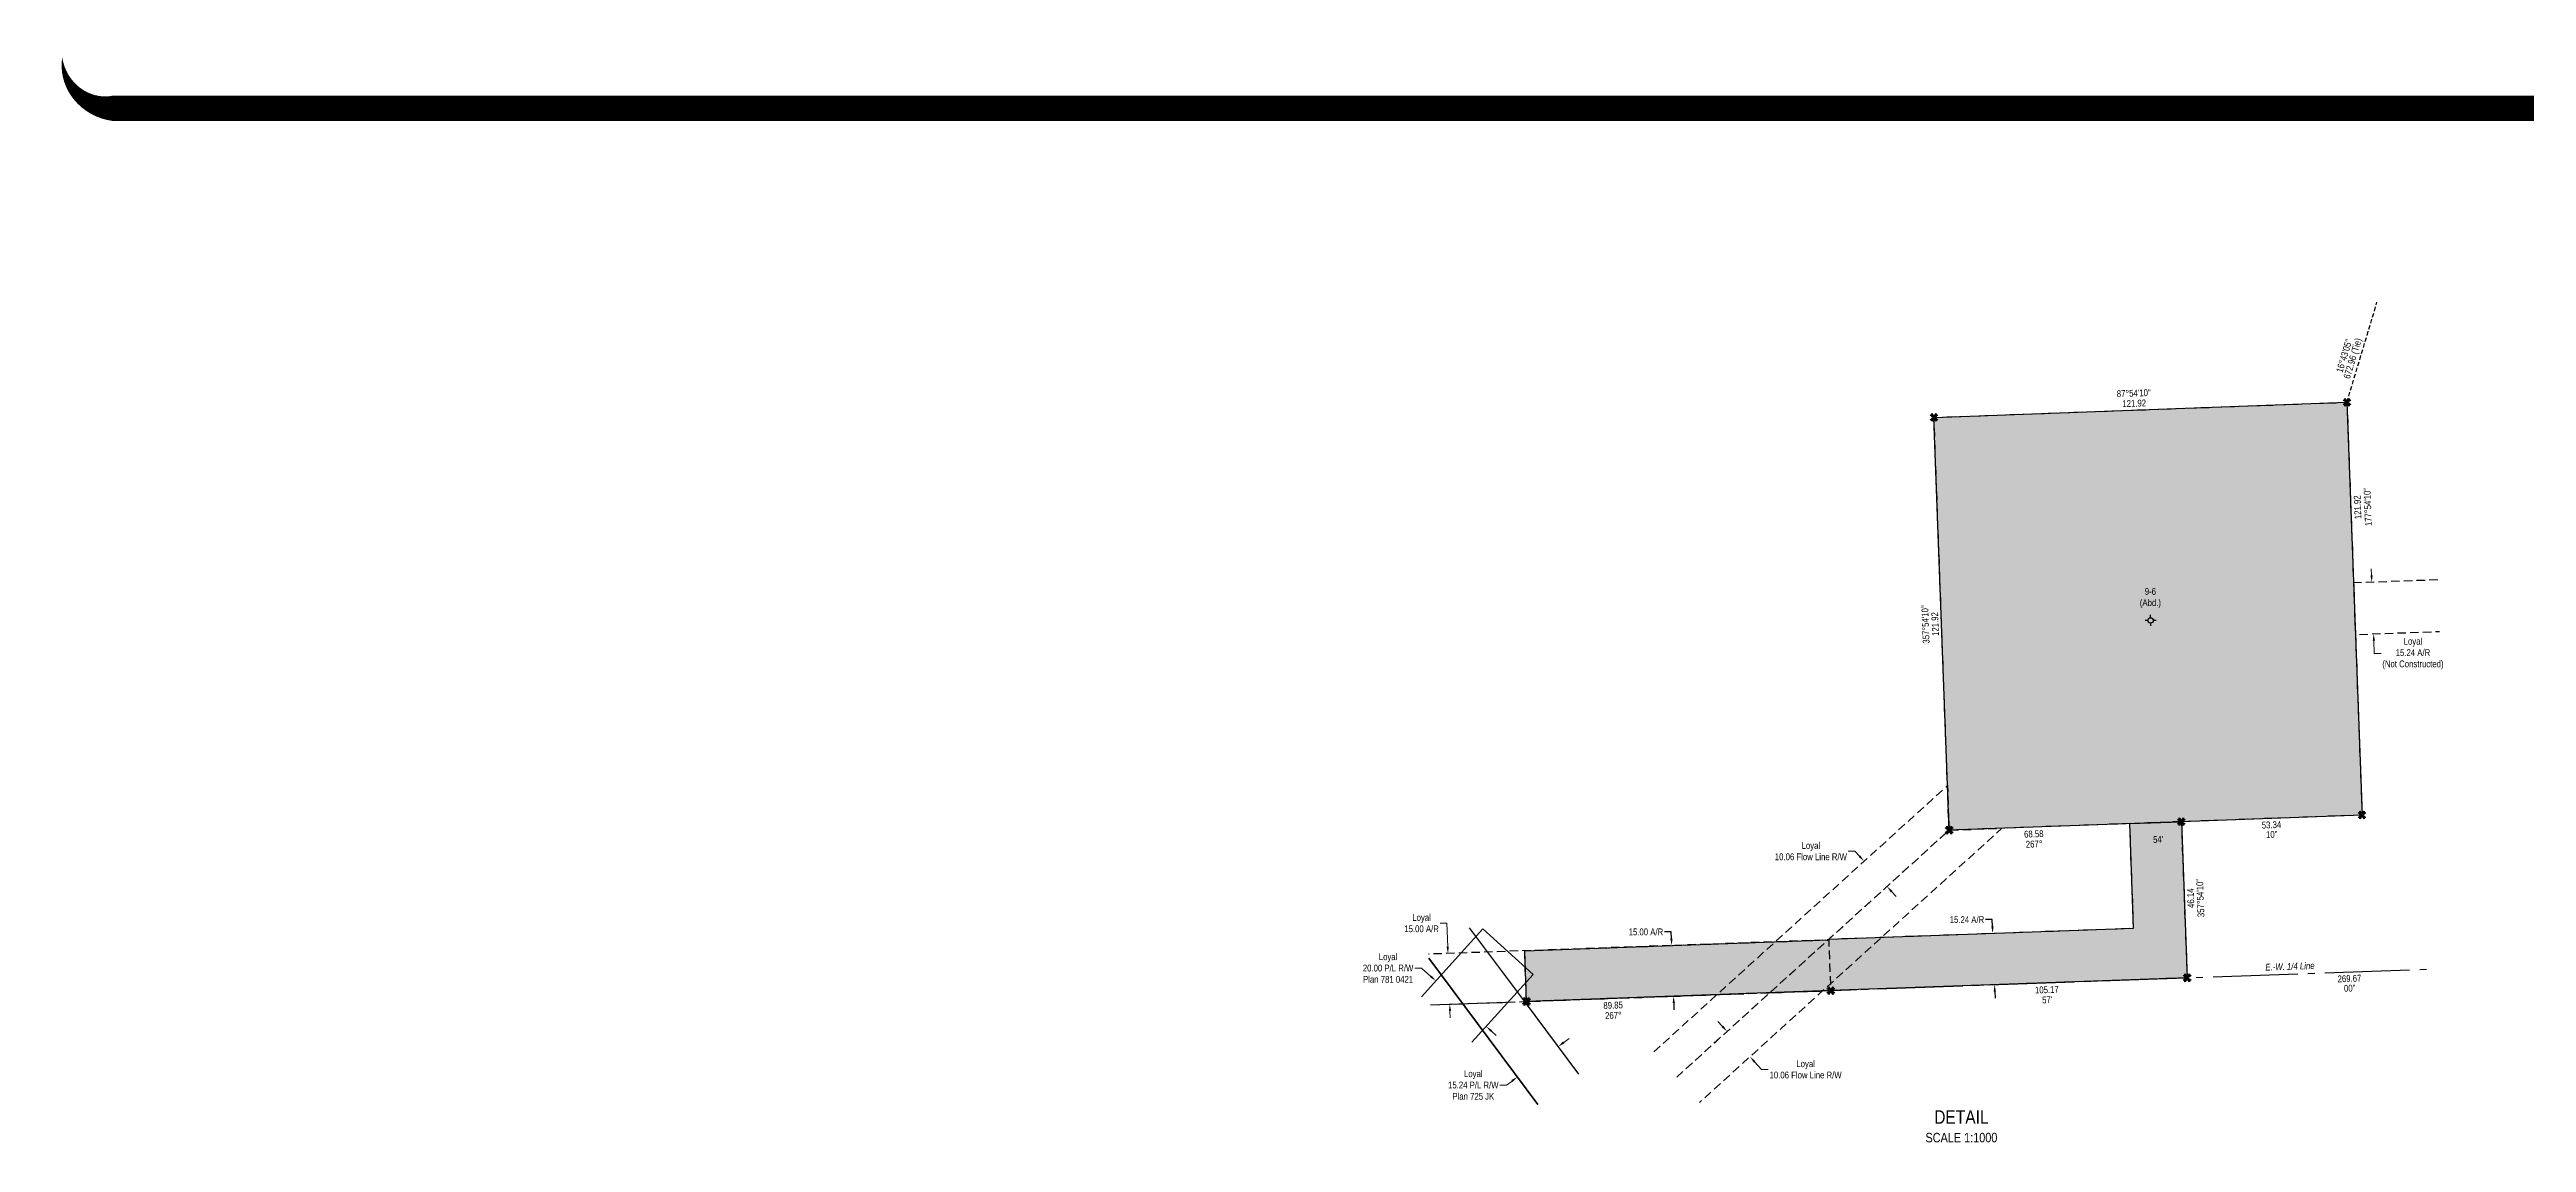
# Model space of a CAD drawing. Extents: x 674601 to 682497, y 5732269 to 5737073.
# Drawn here: x 674601 to 678254, y 5732269 to 5733882 of the extents above; entities that cross this region are included whole.
import ezdxf
from ezdxf.enums import TextEntityAlignment as Align

# ---------------------------------------------------------------- set-up
doc = ezdxf.new("R2010")
doc.units = 0
doc.header["$LTSCALE"] = 5
doc.header["$PDSIZE"] = 0.5
for name, pattern in [('foc-ACCESSROAD', [3.75, 2.5, -1.25]), ('foc-FLOWLINE', [3.75, 2.5, -1.25]), ('foc-QUARTERLINE', [33, 25, -3, 2, -3]), ('foc-TIELINE', [1.875, 1.25, -0.625])]:
    doc.linetypes.add(name, pattern=pattern)
doc.layers.get('Defpoints').update_dxf_attribs({"color": 9})
for name, color, linetype in [('C-AR', 13, 'foc-ACCESSROAD'), ('C-FLOWLINE', 13, 'foc-FLOWLINE'), ('C-RW', 13, 'Continuous'), ('C-WS', 13, 'foc-ACCESSROAD'), ('DETAIL-T', 7, 'Continuous'), ('F-WS-S', 8, 'Continuous'), ('L-BD', 7, 'Continuous'), ('L-BD1', 253, 'Continuous'), ('L-MON', 1, 'Continuous'), ('L-SECQ', 8, 'foc-QUARTERLINE'), ('L-TIE', 7, 'foc-TIELINE'), ('P-PROPOSED', 10, 'Continuous'), ('P-PROPOSED-H', 21, 'Continuous'), ('P-TXT', 4, 'Continuous')]:
    doc.layers.add(name, color=color, linetype=linetype)
for name, color, linetype, lineweight in [('C-AR-T', 13, 'Continuous', 9), ('C-RW-T', 13, 'Continuous', 9), ('C-WS-T', 13, 'Continuous', 9)]:
    doc.layers.add(name, color=color, linetype=linetype, lineweight=lineweight)
doc.layers.add('DISCLAIMER', color=7, linetype='Continuous', plot=False)
doc.styles.add('80CG', font='ARIALN.TTF', dxfattribs={"height": 10})
doc.styles.add('80L', font='ARIALN.TTF', dxfattribs={"height": 10})
doc.dimstyles.new('Compass 5 000', dxfattribs={"dimscale": 5, "dimtxt": 9, "dimasz": 2, "dimexe": 0.2, "dimexo": 0.0625, "dimgap": 0.5, "dimtad": 0, "dimtih": 1, "dimtoh": 1, "dimzin": 0, "dimdsep": 46, "dimtxsty": '80CG', "dimcen": 0.1, "dimse1": 1, "dimse2": 1, "dimclrd": 256, "dimclrt": 256, "dimaunit": 1, "dimadec": 4, "dimazin": 0, "dimtfac": 0.06, "dimtofl": 0, "dimtmove": 0, "dimatfit": 1, "dimfxl": 0.2, "dimtolj": 1, "dimtzin": 0, "dimlwd": -1, "dimarcsym": 0})

# ---------------------------------------------------------------- blocks, each defined once
blk = doc.blocks.new('GABD')
for p, q in [((-0.81, 0), (-1.62, 0)), ((0, 0.81), (0, 1.62)), ((1.62, 0), (0.81, 0)), ((0, -0.81), (0, -1.62))]:
    blk.add_line(p, q)
blk.add_circle((0, 0), 0.8)
blk = doc.blocks.new('TEMP')
h = blk.add_hatch(color=255)
h.dxf.hatch_style = 1
h.paths.add_polyline_path([(0, 0.25), (-0.67, 1.15), (-0.67, 0.67), (-1.15, 0.67), (-0.25, 0), (-1.15, -0.67), (-0.67, -0.67), (-0.67, -1.15), (0, -0.25), (0.67, -1.15), (0.67, -0.67), (1.15, -0.67), (0.25, 0), (1.15, 0.67), (0.67, 0.67), (0.67, 1.15)])
h.paths.add_polyline_path([(0.57, 0.85), (0.57, 0.57), (0.85, 0.57), (0.08, 0), (0.85, -0.57), (0.57, -0.57), (0.57, -0.85), (0, -0.08), (-0.57, -0.85), (-0.57, -0.57), (-0.85, -0.57), (-0.08, 0), (-0.85, 0.57), (-0.57, 0.57), (-0.57, 0.85), (0, 0.08)], flags=16)
h = blk.add_hatch(color=1)
h.dxf.hatch_style = 1
h.paths.add_polyline_path([(0, 0.08), (-0.57, 0.85), (-0.57, 0.57), (-0.85, 0.57), (-0.08, 0), (-0.85, -0.57), (-0.57, -0.57), (-0.57, -0.85), (0, -0.08), (0.57, -0.85), (0.57, -0.57), (0.85, -0.57), (0.08, 0), (0.85, 0.57), (0.57, 0.57), (0.57, 0.85)])
at = {"color": 1}
for p, q in [((-0.08, 0), (0.08, 0)), ((0, 0.08), (0, -0.08))]:
    blk.add_line(p, q, dxfattribs=at)
at = {"color": 255, "flags": 128}
blk.add_lwpolyline([(-0.25, 0), (-1.15, 0.67), (-0.67, 0.67), (-0.67, 1.15), (0, 0.25), (0.67, 1.15), (0.67, 0.67), (1.15, 0.67), (0.25, 0), (1.15, -0.67), (0.67, -0.67), (0.67, -1.15), (0, -0.25), (-0.67, -1.15), (-0.67, -0.67), (-1.15, -0.67)], close=True, dxfattribs=at)
at = {"color": 1, "flags": 128}
blk.add_lwpolyline([(-0.08, 0), (-0.85, 0.57), (-0.57, 0.57), (-0.57, 0.85), (0, 0.08), (0.57, 0.85), (0.57, 0.57), (0.85, 0.57), (0.08, 0), (0.85, -0.57), (0.57, -0.57), (0.57, -0.85), (0, -0.08), (-0.57, -0.85), (-0.57, -0.57), (-0.85, -0.57)], close=True, dxfattribs=at)
blk = doc.blocks.new('*D38')
at = {"layer": 'Defpoints', "color": 0, "linetype": 'Continuous', "transparency": 16777216}
for p in [(676993.2, 5732560.1), (676996.5, 5732560.2), (676999.2, 5732485.3)]:
    blk.add_point(p, dxfattribs=at)
at = {"layer": 'P-TXT', "transparency": 16777216}
for p, q in [((676992.5, 5732580.1), (676982.5, 5732580.1)), ((676992.8, 5732570.1), (676992.5, 5732580.1)), ((676996.2, 5732475.2), (676996.6, 5732465.2))]:
    blk.add_line(p, q, dxfattribs=at)
at = {"layer": 'P-TXT', "linetype": 'Continuous', "transparency": 16777216}
for points in [[(676994.5, 5732570.1), (676991.2, 5732570), (676993.2, 5732560.1)], [(676997.9, 5732475.2), (676994.6, 5732475.1), (676995.9, 5732485.2)]]:
    blk.add_solid(points, dxfattribs=at)
at = {"layer": 'P-TXT', "linetype": 'Continuous', "transparency": 16777216, "insert": (676955.2, 5732580.1), "char_height": 10, "attachment_point": 5, "style": '80CG'}
blk.add_mtext('\\A1;15.00 A/R', dxfattribs=at)
blk = doc.blocks.new('*D39')
at = {"layer": 'Defpoints', "color": 0, "linetype": 'Continuous', "transparency": 16777216}
for p in [(677417.5, 5732576.5), (677420.2, 5732500.3), (677469.4, 5732502.1)]:
    blk.add_point(p, dxfattribs=at)
at = {"layer": 'P-TXT', "transparency": 16777216}
for p, q in [((677466, 5732598.2), (677456, 5732598.2)), ((677466.3, 5732588.2), (677466, 5732598.2)), ((677469.8, 5732492.1), (677470.1, 5732482.1))]:
    blk.add_line(p, q, dxfattribs=at)
at = {"layer": 'P-TXT', "linetype": 'Continuous', "transparency": 16777216}
for points in [[(677468, 5732588.3), (677464.6, 5732588.2), (677466.7, 5732578.2)], [(677471.4, 5732492.2), (677468.1, 5732492), (677469.4, 5732502.1)]]:
    blk.add_solid(points, dxfattribs=at)
at = {"layer": 'P-TXT', "linetype": 'Continuous', "transparency": 16777216, "insert": (677428.7, 5732598.2), "char_height": 10, "attachment_point": 5, "style": '80CG'}
blk.add_mtext('\\A1;15.24 A/R', dxfattribs=at)
blk = doc.blocks.new('*D40')
at = {"layer": 'C-RW-T', "transparency": 16777216}
for p, q in [((677263.5, 5732699.2), (677253.5, 5732699.2)), ((677270.3, 5732691.8), (677263.5, 5732699.2)), ((677317.5, 5732639.7), (677324.2, 5732632.3))]:
    blk.add_line(p, q, dxfattribs=at)
at = {"layer": 'C-RW-T', "linetype": 'Continuous', "transparency": 16777216}
for points in [[(677271.5, 5732692.9), (677269, 5732690.7), (677277, 5732684.4)], [(677318.7, 5732640.9), (677316.3, 5732638.6), (677310.8, 5732647.1)]]:
    blk.add_solid(points, dxfattribs=at)
at = {"layer": 'Defpoints', "color": 0, "linetype": 'Continuous', "transparency": 16777216}
for p in [(677277, 5732684.4), (677280.8, 5732687.8), (677314.6, 5732650.6)]:
    blk.add_point(p, dxfattribs=at)
at = {"layer": 'C-RW-T', "linetype": 'Continuous', "transparency": 16777216, "insert": (677198.5, 5732699.2), "char_height": 10, "attachment_point": 5, "style": '80CG'}
blk.add_mtext('\\A1;Loyal\\P10.06 Flow Line R/W', dxfattribs=at)
blk = doc.blocks.new('*D41')
at = {"layer": 'C-AR-T', "transparency": 16777216}
for p, q in [((676661.6, 5732593), (676651.6, 5732593)), ((676662.8, 5732558.3), (676661.6, 5732593)), ((676666.2, 5732463.4), (676666.6, 5732453.4))]:
    blk.add_line(p, q, dxfattribs=at)
at = {"layer": 'C-AR-T', "linetype": 'Continuous', "transparency": 16777216}
for points in [[(676664.5, 5732558.3), (676661.2, 5732558.2), (676663.2, 5732548.3)], [(676667.9, 5732463.4), (676664.6, 5732463.3), (676665.9, 5732473.3)]]:
    blk.add_solid(points, dxfattribs=at)
at = {"layer": 'Defpoints', "color": 0, "linetype": 'Continuous', "transparency": 16777216}
for p in [(676663.2, 5732548.3), (676846.8, 5732554.9), (676849.4, 5732479.9)]:
    blk.add_point(p, dxfattribs=at)
at = {"layer": 'C-AR-T', "linetype": 'Continuous', "transparency": 16777216, "insert": (676624.3, 5732593), "char_height": 10, "width": 342.252, "attachment_point": 5, "style": '80CG'}
blk.add_mtext('\\A1;Loyal\\P15.00 A/R', dxfattribs=at)
blk = doc.blocks.new('*D42')
at = {"layer": 'C-AR-T', "transparency": 16777216}
for p, q in [((678025.4, 5733106.1), (678025.1, 5733116.1)), ((678028.8, 5733010), (678029.5, 5732990.8)), ((678029.5, 5732990.8), (678039.5, 5732990.8))]:
    blk.add_line(p, q, dxfattribs=at)
at = {"layer": 'C-AR-T', "linetype": 'Continuous', "transparency": 16777216}
for points in [[(678027.1, 5733106.1), (678023.8, 5733106), (678025.8, 5733096.1)], [(678030.5, 5733010), (678027.2, 5733009.9), (678028.5, 5733020)]]:
    blk.add_solid(points, dxfattribs=at)
at = {"layer": 'Defpoints', "color": 0, "linetype": 'Continuous', "transparency": 16777216}
for p in [(678025.8, 5733096.1), (678097.3, 5733098.6), (678100, 5733022.5)]:
    blk.add_point(p, dxfattribs=at)
at = {"layer": 'C-AR-T', "linetype": 'Continuous', "transparency": 16777216, "insert": (678086.5, 5732990.8), "char_height": 10, "attachment_point": 5, "style": '80CG'}
blk.add_mtext('\\A1;Loyal\\P15.24 A/R\\P(Not Constructed)', dxfattribs=at)
blk = doc.blocks.new('*D43')
at = {"layer": 'C-RW-T', "transparency": 16777216}
for p, q in [((676833.9, 5732417), (676841.9, 5732422.9)), ((676749.6, 5732354.1), (676739.6, 5732354.1)), ((676757.7, 5732360.1), (676749.6, 5732354.1))]:
    blk.add_line(p, q, dxfattribs=at)
at = {"layer": 'C-RW-T', "linetype": 'Continuous', "transparency": 16777216}
for points in [[(676832.9, 5732418.3), (676834.9, 5732415.6), (676825.9, 5732411)], [(676756.7, 5732361.5), (676758.7, 5732358.8), (676765.7, 5732366.1)]]:
    blk.add_solid(points, dxfattribs=at)
at = {"layer": 'Defpoints', "color": 0, "linetype": 'Continuous', "transparency": 16777216}
for p in [(676827, 5732409.4), (676765.7, 5732366.1), (676766.8, 5732364.5)]:
    blk.add_point(p, dxfattribs=at)
at = {"layer": 'C-RW-T', "linetype": 'Continuous', "transparency": 16777216, "insert": (676700.6, 5732354.1), "char_height": 10, "attachment_point": 5, "style": '80CG'}
blk.add_mtext('\\A1;Loyal\\P15.24 P/L R/W\\PPlan 725 JK', dxfattribs=at)
blk = doc.blocks.new('*D44')
at = {"layer": 'C-RW-T', "transparency": 16777216}
for p, q in [((676624.4, 5732526.7), (676614.4, 5732526.7)), ((676638, 5732514.5), (676624.4, 5732526.7)), ((676727, 5732434), (676734.4, 5732427.3))]:
    blk.add_line(p, q, dxfattribs=at)
at = {"layer": 'C-RW-T', "linetype": 'Continuous', "transparency": 16777216}
for points in [[(676639.1, 5732515.7), (676636.9, 5732513.2), (676645.4, 5732507.8)], [(676728.1, 5732435.2), (676725.9, 5732432.7), (676719.6, 5732440.7)]]:
    blk.add_solid(points, dxfattribs=at)
at = {"layer": 'Defpoints', "color": 0, "linetype": 'Continuous', "transparency": 16777216}
for p in [(676681.7, 5732547.9), (676645.4, 5732507.8), (676755.9, 5732480.9)]:
    blk.add_point(p, dxfattribs=at)
at = {"layer": 'C-RW-T', "linetype": 'Continuous', "transparency": 16777216, "insert": (676574.9, 5732526.7), "char_height": 10, "attachment_point": 5, "style": '80CG'}
blk.add_mtext('\\A1;Loyal\\P20.00 P/L R/W\\PPlan 781 0421', dxfattribs=at)
blk = doc.blocks.new('*D45')
at = {"layer": 'C-RW-T', "transparency": 16777216}
for p, q in [((677068.1, 5732440.6), (677061.4, 5732448)), ((677115.4, 5732388.5), (677125.7, 5732377.2)), ((677125.7, 5732377.2), (677135.7, 5732377.2))]:
    blk.add_line(p, q, dxfattribs=at)
at = {"layer": 'C-RW-T', "linetype": 'Continuous', "transparency": 16777216}
for points in [[(677069.4, 5732441.7), (677066.9, 5732439.5), (677074.9, 5732433.2)], [(677116.6, 5732389.6), (677114.1, 5732387.4), (677108.7, 5732395.9)]]:
    blk.add_solid(points, dxfattribs=at)
at = {"layer": 'Defpoints', "color": 0, "linetype": 'Continuous', "transparency": 16777216}
for p in [(677089.3, 5732446.3), (677108.7, 5732395.9), (677123.1, 5732409)]:
    blk.add_point(p, dxfattribs=at)
at = {"layer": 'C-RW-T', "linetype": 'Continuous', "transparency": 16777216, "insert": (677190.7, 5732377.2), "char_height": 10, "attachment_point": 5, "style": '80CG'}
blk.add_mtext('\\A1;Loyal\\P10.06 Flow Line R/W', dxfattribs=at)
blk = doc.blocks.new('Disclaimer_Legal')
at = {"layer": 'DISCLAIMER', "color": 254, "flags": 128}
blk.add_lwpolyline([(-3612.9, -1104.6, 37.5, 37.5, 0), (4096.1, -1104.6, 37.5, 37.5, 0.414214), (4171.1, -1029.6, 37.5, 37.5, 0), (4171.1, 2078.7, 37.5, 0, 0.414214), (4096.1, 2153.7, 0, 0, 0), (-3612.9, 2153.7, 0, 0, 0.414214), (-3687.9, 2078.7, 0, 0, 0), (-3687.9, -1029.6, 0, 37.5, 0.414214)], format="xyseb", close=True, dxfattribs=at)

msp = doc.modelspace()

# ---------------------------------------------------------------- hatches: boundary and pattern name
at = {"layer": 'P-PROPOSED-H'}
h = msp.add_hatch(color=256, dxfattribs=at)
h.dxf.hatch_style = 1
h.paths.add_polyline_path([(677989.155, 5733361.611), (678000.305, 5733057.07), (678011.455, 5732752.528), (677744.981, 5732742.771), (677402.372, 5732730.227), (677380.071, 5733339.311)])
h = msp.add_hatch(color=256, dxfattribs=at)
h.dxf.hatch_style = 1
h.paths.add_polyline_path([(677744.981, 5732742.771), (677753.421, 5732512.267), (677228, 5732493.464), (676779.118, 5732477.4), (676776.436, 5732552.339), (677225.319, 5732568.403), (677225.276, 5732569.602), (677674.495, 5732585.678), (677668.846, 5732739.984)])

# ---------------------------------------------------------------- linework, layer by layer
at = {"layer": 'C-AR', "flags": 128}
msp.add_lwpolyline([(676637.396, 5732472.328), (677228.002, 5732493.464), (677225.32, 5732568.403), (676634.714, 5732547.267)], dxfattribs=at)
at = {"layer": 'C-FLOWLINE', "flags": 128}
for points in [[(676966.784, 5732403.046), (677399.966, 5732795.941), (677402.372, 5732730.227), (677000.571, 5732365.795)], [(677000.571, 5732365.795), (677402.372, 5732730.227), (677480.378, 5732733.084), (677034.357, 5732328.543)]]:
    msp.add_lwpolyline(points, dxfattribs=at)
at = {"layer": 'C-RW', "flags": 128}
for points in [[(676624.174, 5732484.285), (676714.718, 5732584.41), (676788.903, 5732517.34), (676698.359, 5732417.199)], [(676856.155, 5732370.393), (676776.018, 5732477.82), (676695.086, 5732586.197)], [(676795.962, 5732325.491), (676634.924, 5732541.416)], [(676634.929, 5732541.274), (676795.913, 5732325.454)]]:
    msp.add_lwpolyline(points, dxfattribs=at)
at = {"layer": 'C-WS'}
for points in [[(677989.155, 5733361.611), (678000.305, 5733057.07), (678011.455, 5732752.528), (677744.981, 5732742.771), (677402.372, 5732730.227), (677380.071, 5733339.311)], [(677744.981, 5732742.771), (677753.421, 5732512.267), (677228, 5732493.464), (676779.118, 5732477.4), (676776.436, 5732552.339), (677225.319, 5732568.403), (677225.276, 5732569.602), (677674.495, 5732585.678), (677668.846, 5732739.984)]]:
    msp.add_lwpolyline(points, close=True, dxfattribs=at)
at = {"layer": 'C-WS', "flags": 128}
msp.add_lwpolyline([(678123.118, 5733099.556), (677998.911, 5733095.137), (678001.699, 5733019.002), (678125.826, 5733023.417)], dxfattribs=at)
at = {"layer": 'L-SECQ', "flags": 128}
msp.add_lwpolyline([(676637.396, 5732472.328), (678107.577, 5732524.941)], dxfattribs=at)
at = {"layer": 'L-TIE', "flags": 128}
msp.add_lwpolyline([(677989.155, 5733361.611), (678033.475, 5733509.175)], dxfattribs=at)
at = {"layer": 'P-PROPOSED'}
for points in [[(677989.155, 5733361.611), (678000.305, 5733057.07), (678011.455, 5732752.528), (677744.981, 5732742.771), (677402.372, 5732730.227), (677380.071, 5733339.311)], [(677744.981, 5732742.771), (677753.421, 5732512.267), (677228, 5732493.464), (676779.118, 5732477.4), (676776.436, 5732552.339), (677225.319, 5732568.403), (677225.276, 5732569.602), (677674.495, 5732585.678), (677668.846, 5732739.984)]]:
    msp.add_lwpolyline(points, close=True, dxfattribs=at)

# ---------------------------------------------------------------- block references
msp.add_blockref('Disclaimer_Legal', (678307.23, 5734900.061))
at = {"layer": 'F-WS-S', "xscale": 4.999110000000004, "yscale": 4.999110000000004, "zscale": 4.999110000000004}
msp.add_blockref('GABD', (677699.539, 5733039.682), dxfattribs=at)
at = {"layer": 'L-MON', "xscale": 4.999110000000004, "yscale": 4.999110000000004, "zscale": 4.999110000000004}
for p in [(677989.155, 5733361.611), (677380.071, 5733339.311), (677744.981, 5732742.771), (678011.455, 5732752.528), (677402.372, 5732730.227), (677228, 5732493.464), (677753.421, 5732512.267), (676779.118, 5732477.4)]:
    msp.add_blockref('TEMP', p, dxfattribs=at)

# ---------------------------------------------------------------- texts
at = {"layer": 'C-WS-T', "insert": (677699.257, 5733072.789), "char_height": 9.9982, "width": 22.90951, "attachment_point": 5, "style": '80CG'}
msp.add_mtext('\\A1;9-6\\P(Abd.)', dxfattribs=at)
at = {"layer": 'DETAIL-T', "color": 3, "insert": (677420.516, 5732293.144), "char_height": 19.99644, "width": 105.48681, "attachment_point": 5, "style": '80CG'}
msp.add_mtext('DETAIL\\P{\\H0.7x;SCALE 1:1000}', dxfattribs=at)
at = {"layer": 'L-BD', "linetype": 'Continuous', "style": '80L'}
for s, height, p in [("16°43'05''", 9.9982, (677984.949, 5733430.157)), ('672.96 (Tie)', 9.99822, (677998.594, 5733426.059))]:
    msp.add_text(s, height=height, rotation=73.2825, dxfattribs=at).set_placement(p, align=Align.MIDDLE)
at = {"layer": 'L-BD', "style": '80L'}
for s, p in [('105.17', (677546.504, 5732494.858)), ('269.67', (677992.859, 5732511.331)), ("00''", (677993.369, 5732497.093)), ('89.85', (676906.764, 5732471.963)), ('267°', (676907.3, 5732456.976)), ("57'", (677547.04, 5732479.87))]:
    msp.add_text(s, height=9.9982, rotation=2.0495, dxfattribs=at).set_placement(p, align=Align.MIDDLE)
at = {"layer": 'L-BD1', "linetype": 'Continuous', "style": '80L'}
for s, height, rotation, p in [("87°54'10''", 9.9982, 2.0968, (677674.828, 5733375.115)), ('121.92', 9.9982, 2.0968, (677675.377, 5733360.128)), ('121.92', 9.9982, 92.0968, (678004.83, 5733206.74)), ("177°54'10''", 9.99822, 92.0968, (678019.817, 5733207.289)), ("357°54'10''", 9.99822, 92.0968, (677367.492, 5733033.9)), ('121.92', 9.9982, 92.0968, (677381.729, 5733034.422)), ('53.34', 9.9982, 2.0968, (677877.86, 5732738.132)), ('68.58', 9.9982, 2.0968, (677527.269, 5732724.795)), ('267°', 9.9982, 2.0968, (677527.818, 5732709.808)), ("54'", 9.9982, 2.0968, (677710.638, 5732716.502)), ("10''", 9.9982, 2.0968, (677878.382, 5732723.894))]:
    msp.add_text(s, height=height, rotation=rotation, dxfattribs=at).set_placement(p, align=Align.MIDDLE)
at = {"layer": 'L-BD1', "style": '80L'}
for s, height, p in [('46.14', 9.9982, (677758.624, 5732629.74)), ("357°54'10''", 9.99822, (677772.862, 5732630.261))]:
    msp.add_text(s, height=height, rotation=92.0968, dxfattribs=at).set_placement(p, align=Align.MIDDLE)
at = {"layer": 'L-SECQ', "insert": (677904.924, 5732534.229), "char_height": 9.99822, "width": 73.68432, "attachment_point": 2, "rotation": 2.0495, "style": '80L'}
msp.add_mtext('{\\fArial Narrow|b0|i1|c0|p34;E.-W. 1/4 Line}', dxfattribs=at)

# ---------------------------------------------------------------- dimensions: what is measured, and where the dimension line sits
at = {"layer": 'C-AR-T', "linetype": 'Continuous'}
for base, p1, p2, angle, text, picture, middle in [((678025.779, 5733096.093), (678100.018, 5733022.499), (678097.31, 5733098.638), 92.037287, 'Loyal\\P15.24 A/R\\P(Not Constructed)', '*D42', (678086.532, 5732990.828)), ((676663.204, 5732548.287), (676849.441, 5732479.917), (676846.76, 5732554.855), 92.049538, 'Loyal\\P15.00 A/R', '*D41', (676624.322, 5732593.027))]:
    dim = msp.add_linear_dim(base=base, p1=p1, p2=p2, angle=angle, text=text, dimstyle='Compass 5 000', dxfattribs=at)
    dim.commit()
    dim.dimension.update_dxf_attribs({"geometry": picture, "text_midpoint": middle, "dimtype": 161})
at = {"layer": 'C-RW-T', "linetype": 'Continuous'}
for base, p1, p2, angle, text, picture, middle in [((677276.984, 5732684.397), (677314.55, 5732650.574), (677280.764, 5732687.825), 132.207988, 'Loyal\\P10.06 Flow Line R/W', '*D40', (677198.547, 5732699.211)), ((676645.4, 5732507.757), (676755.921, 5732480.862), (676681.742, 5732547.944), 137.876487, 'Loyal\\P20.00 P/L R/W\\PPlan 781 0421', '*D44', (676574.892, 5732526.719)), ((676765.676, 5732366.099), (676827.031, 5732409.435), (676766.837, 5732364.542), 216.71577, 'Loyal\\P15.24 P/L R/W\\PPlan 725 JK', '*D43', (676700.558, 5732354.142)), ((677108.652, 5732395.929), (677089.31, 5732446.281), (677123.097, 5732409.03), 312.207988, 'Loyal\\P10.06 Flow Line R/W', '*D45', (677190.672, 5732377.163))]:
    dim = msp.add_linear_dim(base=base, p1=p1, p2=p2, angle=angle, text=text, dimstyle='Compass 5 000', dxfattribs=at)
    dim.commit()
    dim.dimension.update_dxf_attribs({"geometry": picture, "text_midpoint": middle, "dimtype": 161})
at = {"layer": 'P-TXT', "linetype": 'Continuous'}
for base, p1, p2, angle, text, picture, middle in [((677469.395, 5732502.103), (677417.511, 5732576.481), (677420.236, 5732500.343), 272.049538, '15.24 A/R', '*D39', (677428.674, 5732598.228)), ((676993.2, 5732560.096), (676999.183, 5732485.275), (676996.502, 5732560.214), 92.049538, '15.00 A/R', '*D38', (676955.203, 5732580.083))]:
    dim = msp.add_linear_dim(base=base, p1=p1, p2=p2, angle=angle, text=text, dimstyle='Compass 5 000', dxfattribs=at)
    dim.commit()
    dim.dimension.update_dxf_attribs({"geometry": picture, "text_midpoint": middle, "dimtype": 161})

doc.saveas('drawing.dxf')
